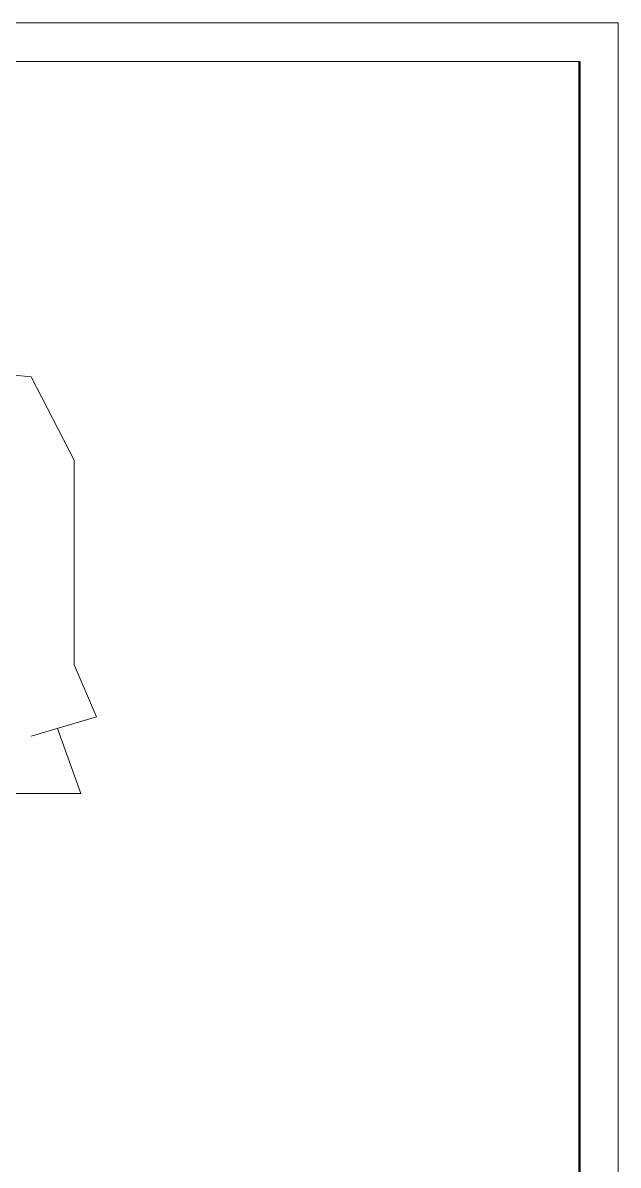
# Model space of a CAD drawing. Header units: feet. Extents: x -10410 to 374725, y -46422 to 88923.
# Drawn here: x 366998 to 374725, y -3357 to 11468 of the extents above; entities that cross this region are included whole.
import ezdxf

# ---------------------------------------------------------------- set-up
doc = ezdxf.new("R2010")
doc.units = ezdxf.units.FT
doc.header["$MEASUREMENT"] = 0
for name, color, linetype, lineweight in [('0_Ном._пера__241', 7, 'Continuous', 50), ('82323000_Ном._пера__1', 7, 'Continuous', 20), ('82323000_Ном._пера__120', 7, 'Continuous', 5), ('Конструктив - Лестница_Ном._пера__120', 7, 'Continuous', 5), ('Конструктив - Перекрытия_Ном._пера__1', 7, 'Continuous', 20)]:
    doc.layers.add(name, color=color, linetype=linetype, lineweight=lineweight)

msp = doc.modelspace()

# ---------------------------------------------------------------- linework, layer by layer
at = {"layer": '0_Ном._пера__241', "linetype": 'Continuous'}
msp.add_line((374224.81799, -17407.21905), (374224.81799, 10968.10632), dxfattribs=at)
at = {"layer": '82323000_Ном._пера__1', "linetype": 'Continuous'}
for p, q in [((374724.81799, 11468.10632), (332781.26988, 11468.10632)), ((374224.81799, 10968.10632), (334781.26988, 10968.10632))]:
    msp.add_line(p, q, dxfattribs=at)
at = {"layer": '82323000_Ном._пера__120', "linetype": 'Continuous'}
msp.add_line((374224.81799, -17051.1159), (374224.81799, 10968.10632), dxfattribs=at)
at = {"layer": 'Конструктив - Лестница_Ном._пера__120', "linetype": 'Continuous'}
msp.add_line((374724.81799, 11468.10632), (374724.81799, -17907.21905), dxfattribs=at)
at = {"layer": 'Конструктив - Перекрытия_Ном._пера__1', "linetype": 'Continuous'}
for p, q in [((367107.69765, 6874.74687), (365670.60083, 7010.00304)), ((367665.62936, 5792.69749), (367107.69765, 6874.74687)), ((367665.62936, 3138.29512), (367665.62936, 5792.69749)), ((367953.04873, 2462.01426), (367665.62936, 3138.29512)), ((367107.69765, 2208.40894), (367953.04873, 2462.01426)), ((367750.16447, 1464.5), (367445.83808, 2309.85107)), ((366414.50977, 1464.5), (367750.16447, 1464.5))]:
    msp.add_line(p, q, dxfattribs=at)

doc.saveas('drawing.dxf')
